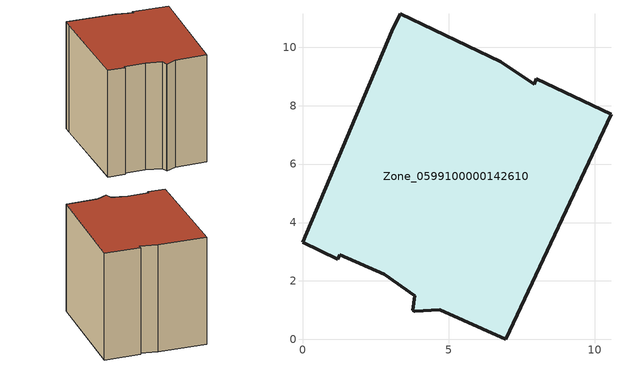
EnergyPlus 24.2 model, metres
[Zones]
Zone_0599100000142610
 floor ground (C_G): 8.01,8.92 10.56,7.7 6.96,0 4.7,1.01 3.84,0.97 3.78,1 3.84,1.5 2.79,2.23 1.28,2.9 1.2,2.75 0,3.32 3.06,10.54 3.35,11.15 6.78,9.51 7.94,8.73 z0.39
 wall outside (C_F): 3.78,1 3.84,0.97 4.7,1.01 6.96,0 10.56,7.7 8.01,8.92 7.94,8.73 6.78,9.51 3.35,11.15 3.06,10.54 0,3.32 1.2,2.75 1.28,2.9 2.79,2.23 3.84,1.5 3.78,1 z0.39:9.24
 roof outside (C_R): 1.28,2.9 2.79,2.23 3.84,1.5 3.78,1 3.84,0.97 4.7,1.01 6.96,0 10.56,7.7 8.01,8.92 7.94,8.73 6.78,9.51 3.35,11.15 3.06,10.54 0,3.32 1.2,2.75 z9.24
[BUILDING]
Pand.0599100000142610: North Axis=0; Terrain=City; Loads Convergence Tolerance Value=0.04; Temperature Convergence Tolerance Value=0.4; Solar Distribution=FullExterior; Maximum Number of Warmup Days=25; Minimum Number of Warmup Days=1
[Site:Location]
Rotterdam.The.Hague.AP_ZH_NLD Design_Conditions: Latitude=51.96; Longitude=4.45; Time Zone=1; Elevation=-4.5
[SITE:GROUNDTEMPERATURE:BUILDINGSURFACE]
18, 18, 18, 18, 18, 18, 18, 18, 18, 18, 18, 18
[MATERIAL] Thermal Absorptance=0.9; Solar Absorptance=0.7; Visible Absorptance=0.7
Name | Roughness | Thickness | Conductivity | Density | Specific Heat
G.TI.1946 | MediumSmooth | 0.15 | 1 | 540 | 1210
F.TI.1946 | Rough | 0.3 | 0.857143 | 1920 | 840
R.TI.1946 | MediumRough | 0.2 | 0.1 | 1500 | 1000
[CONSTRUCTION]
C_G: G.TI.1946
C_F: F.TI.1946
C_R: R.TI.1946
[ZONE]
Zone_0599100000142610: Type=1; Multiplier=1; Ceiling Height=Autocalculate; Volume=Autocalculate; Floor Area=autocalculate; Part of Total Floor Area=Yes
[ZONEINFILTRATION:DESIGNFLOWRATE]
Infil_Zone_0599100000142610: Zone or ZoneList or Space or SpaceList=Zone_0599100000142610; Schedule=AlwaysOn; Design Flow Rate Calculation Method=Flow/Area; Flow Rate per Floor Area=0.003; Constant Term Coefficient=1; Temperature Term Coefficient=0; Velocity Term Coefficient=0; Velocity Squared Term Coefficient=0
[HVACTEMPLATE:ZONE:IDEALLOADSAIRSYSTEM]
Zone_0599100000142610: Maximum Heating Supply Air Temperature=50; Minimum Cooling Supply Air Temperature=13; Maximum Heating Supply Air Humidity Ratio=0.0156; Minimum Cooling Supply Air Humidity Ratio=0.0077; Heating Limit=NoLimit; Cooling Limit=NoLimit; Dehumidification Control Type=ConstantSensibleHeatRatio; Cooling Sensible Heat Ratio=0.7; Dehumidification Setpoint=60; Humidification Control Type=None; Humidification Setpoint=30; Outdoor Air Method=None; Outdoor Air Flow Rate per Person=0.00944; Outdoor Air Flow Rate per Zone Floor Area=0; Outdoor Air Flow Rate per Zone=0; Demand Controlled Ventilation Type=None; Outdoor Air Economizer Type=NoEconomizer; Heat Recovery Type=None; Sensible Heat Recovery Effectiveness=0.7; Latent Heat Recovery Effectiveness=0.65
[ZONECONTROL:THERMOSTAT]
ThermostatControl_Zone_0599100000142610: Zone or ZoneList=Zone_0599100000142610; Control Type Schedule=DualSetpointControlType; Control 1=Thermostat_Zone_0599100000142610; Temperature Difference Between Cutout And Setpoint=0
[THERMOSTATSETPOINT:DUALSETPOINT]
Thermostat_Zone_0599100000142610: Heating Setpoint Temperature Schedule=HeatingSetpoint_Zone_0599100000142610; Cooling Setpoint Temperature Schedule=CoolingSetpoint_Zone_0599100000142610
[SCHEDULE:COMPACT]
HeatingSetpoint_Zone_0599100000142610: Through: 12/31, For: AllDays, Until: 24:00, 21
CoolingSetpoint_Zone_0599100000142610: Through: 12/31, For: AllDays, Until: 24:00, 24
DualSetpointControlType: Through: 12/31, For: AllDays, Until: 24:00, 4
AlwaysOn: Through: 12/31, For: AllDays, Until: 24:00, 1
